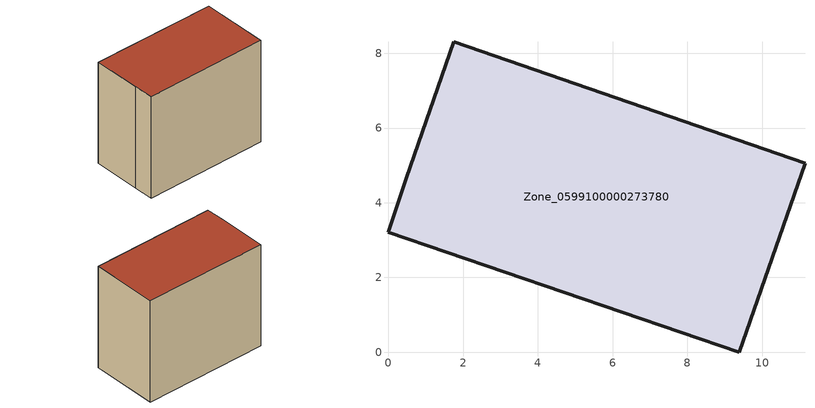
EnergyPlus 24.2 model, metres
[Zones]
Zone_0599100000273780
 floor ground (C_G): 11.15,5.06 9.39,0 0,3.21 0.48,4.66 1.75,8.31 z0
 wall outside (C_F): 9.39,0 11.15,5.06 1.75,8.31 0.48,4.66 0,3.21 9.39,0 z0:8.44
 roof outside (C_R): 1.75,8.31 0.48,4.66 0,3.21 9.39,0 11.15,5.06 z8.44
[BUILDING]
Pand.0599100000273780: North Axis=0; Terrain=City; Loads Convergence Tolerance Value=0.04; Temperature Convergence Tolerance Value=0.4; Solar Distribution=FullExterior; Maximum Number of Warmup Days=25; Minimum Number of Warmup Days=1
[Site:Location]
Rotterdam.The.Hague.AP_ZH_NLD Design_Conditions: Latitude=51.96; Longitude=4.45; Time Zone=1; Elevation=-4.5
[SITE:GROUNDTEMPERATURE:BUILDINGSURFACE]
18, 18, 18, 18, 18, 18, 18, 18, 18, 18, 18, 18
[MATERIAL] Thermal Absorptance=0.9; Solar Absorptance=0.7; Visible Absorptance=0.7
Name | Roughness | Thickness | Conductivity | Density | Specific Heat
G.TC.1992-2005 | MediumSmooth | 0.15 | 0.06 | 540 | 1210
F.TC.1992-2005 | Rough | 0.3 | 0.12 | 1920 | 840
R.TC.1992-2005 | MediumRough | 0.2 | 0.08 | 1500 | 1000
[CONSTRUCTION]
C_G: G.TC.1992-2005
C_F: F.TC.1992-2005
C_R: R.TC.1992-2005
[ZONE]
Zone_0599100000273780: Type=1; Multiplier=1; Ceiling Height=Autocalculate; Volume=Autocalculate; Floor Area=autocalculate; Part of Total Floor Area=Yes
[ZONEINFILTRATION:DESIGNFLOWRATE]
Infil_Zone_0599100000273780: Zone or ZoneList or Space or SpaceList=Zone_0599100000273780; Schedule=AlwaysOn; Design Flow Rate Calculation Method=Flow/Area; Flow Rate per Floor Area=0.0015; Constant Term Coefficient=1; Temperature Term Coefficient=0; Velocity Term Coefficient=0; Velocity Squared Term Coefficient=0
[HVACTEMPLATE:ZONE:IDEALLOADSAIRSYSTEM]
Zone_0599100000273780: Maximum Heating Supply Air Temperature=50; Minimum Cooling Supply Air Temperature=13; Maximum Heating Supply Air Humidity Ratio=0.0156; Minimum Cooling Supply Air Humidity Ratio=0.0077; Heating Limit=NoLimit; Cooling Limit=NoLimit; Dehumidification Control Type=ConstantSensibleHeatRatio; Cooling Sensible Heat Ratio=0.7; Dehumidification Setpoint=60; Humidification Control Type=None; Humidification Setpoint=30; Outdoor Air Method=None; Outdoor Air Flow Rate per Person=0.00944; Outdoor Air Flow Rate per Zone Floor Area=0; Outdoor Air Flow Rate per Zone=0; Demand Controlled Ventilation Type=None; Outdoor Air Economizer Type=NoEconomizer; Heat Recovery Type=None; Sensible Heat Recovery Effectiveness=0.7; Latent Heat Recovery Effectiveness=0.65
[ZONECONTROL:THERMOSTAT]
ThermostatControl_Zone_0599100000273780: Zone or ZoneList=Zone_0599100000273780; Control Type Schedule=DualSetpointControlType; Control 1=Thermostat_Zone_0599100000273780; Temperature Difference Between Cutout And Setpoint=0
[THERMOSTATSETPOINT:DUALSETPOINT]
Thermostat_Zone_0599100000273780: Heating Setpoint Temperature Schedule=HeatingSetpoint_Zone_0599100000273780; Cooling Setpoint Temperature Schedule=CoolingSetpoint_Zone_0599100000273780
[SCHEDULE:COMPACT]
HeatingSetpoint_Zone_0599100000273780: Through: 12/31, For: AllDays, Until: 24:00, 21
CoolingSetpoint_Zone_0599100000273780: Through: 12/31, For: AllDays, Until: 24:00, 24
DualSetpointControlType: Through: 12/31, For: AllDays, Until: 24:00, 4
AlwaysOn: Through: 12/31, For: AllDays, Until: 24:00, 1
